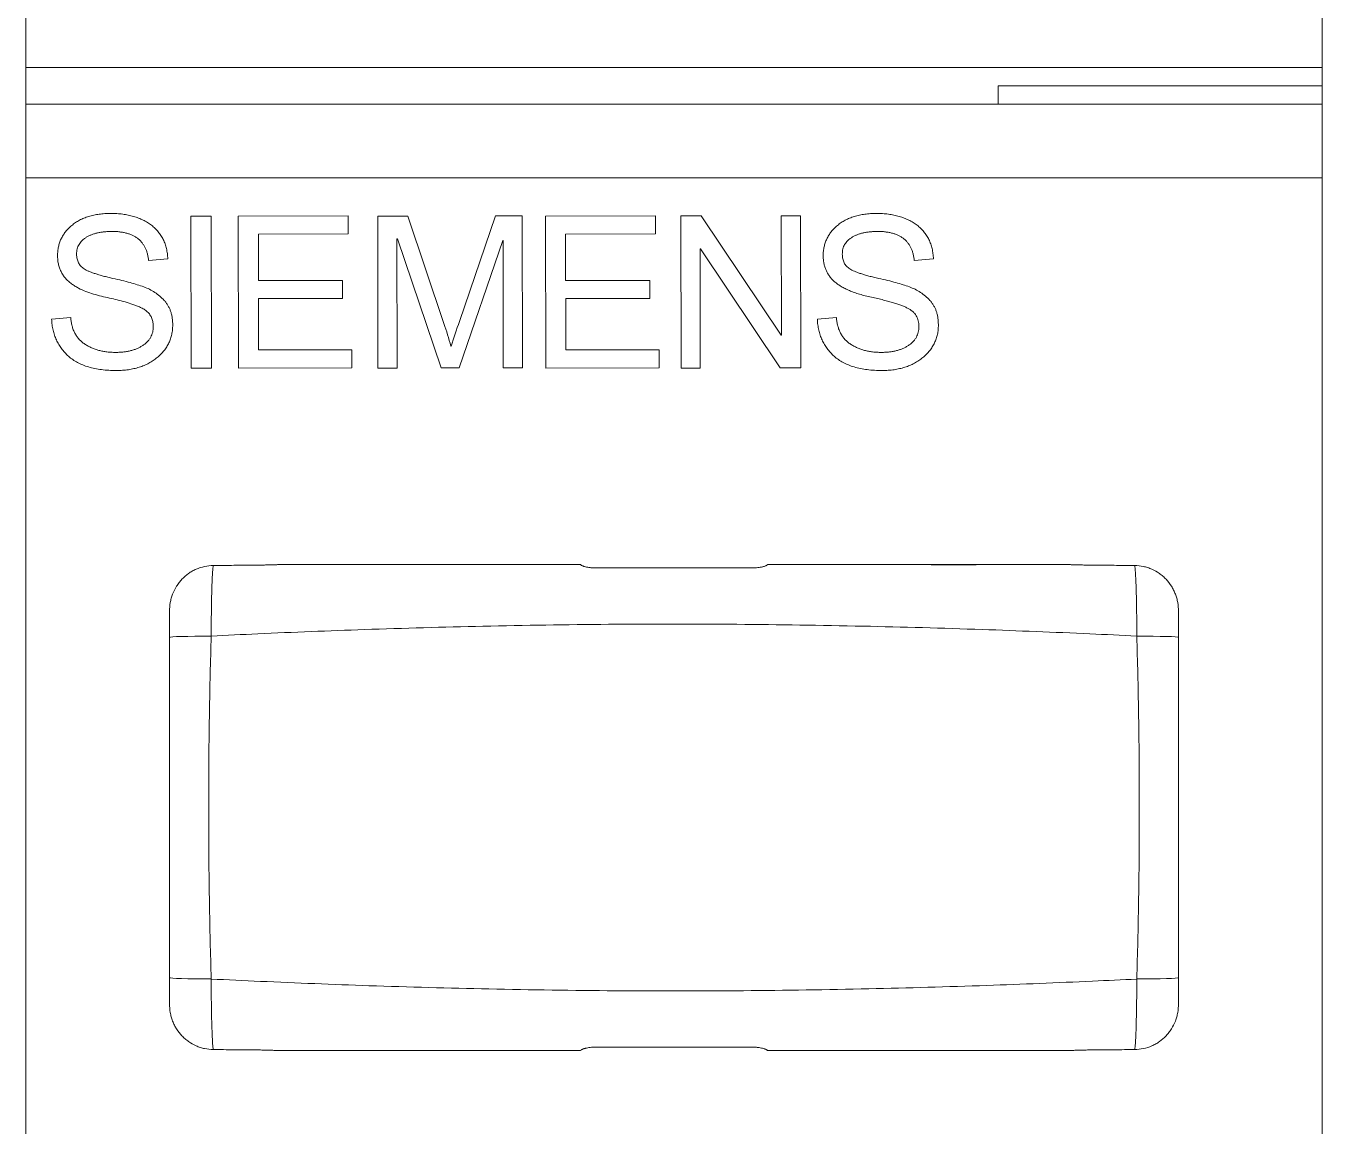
# Model space of a CAD drawing. Header units: millimetres. Extents: x 1359 to 3577, y 1336 to 3557.
# Drawn here: x 2268.15 to 2285.75, y 2776.12 to 2791.06 of the extents above; entities that cross this region are included whole.
import ezdxf

# ---------------------------------------------------------------- set-up
doc = ezdxf.new("R2010")
doc.units = ezdxf.units.MM
doc.layers.add('000-PI-Oprema', color=30, linetype='Continuous', lineweight=5)

msp = doc.modelspace()

# ---------------------------------------------------------------- linework, layer by layer
at = {"layer": '000-PI-Oprema', "color": 0, "linetype": 'ByBlock', "lineweight": 0}
for p, q in [((2268.146, 2799.844), (2268.146, 2790.494)), ((2285.746, 2799.844), (2285.746, 2790.494)), ((2268.146, 2789.994), (2268.146, 2790.494)), ((2285.746, 2790.494), (2268.146, 2790.494)), ((2285.746, 2790.494), (2285.746, 2790.244)), ((2281.346, 2790.244), (2281.346, 2789.994)), ((2285.746, 2790.244), (2281.346, 2790.244)), ((2285.746, 2790.244), (2285.746, 2789.994)), ((2268.146, 2789.994), (2268.146, 2788.994)), ((2285.746, 2789.994), (2268.146, 2789.994)), ((2285.746, 2789.994), (2285.746, 2788.994)), ((2268.146, 2788.994), (2285.746, 2788.994)), ((2268.146, 2788.994), (2268.146, 2764.827)), ((2285.746, 2788.994), (2285.746, 2765.844)), ((2270.661, 2788.475), (2270.387, 2788.474)), ((2270.387, 2788.474), (2270.391, 2786.411)), ((2270.665, 2786.412), (2270.661, 2788.475)), ((2272.522, 2788.477), (2271.029, 2788.474)), ((2271.029, 2788.474), (2271.032, 2786.411)), ((2272.522, 2788.232), (2272.522, 2788.477)), ((2273.33, 2788.475), (2272.922, 2788.474)), ((2272.922, 2788.474), (2272.926, 2786.411)), ((2273.82, 2787.016), (2273.33, 2788.475)), ((2274.52, 2788.477), (2274.031, 2787.044)), ((2274.883, 2788.478), (2274.52, 2788.477)), ((2274.887, 2786.415), (2274.883, 2788.478)), ((2276.693, 2788.477), (2275.2, 2788.474)), ((2275.2, 2788.474), (2275.203, 2786.411)), ((2276.693, 2788.232), (2276.693, 2788.477)), ((2277.316, 2788.478), (2277.04, 2788.477)), ((2277.04, 2788.477), (2277.044, 2786.411)), ((2278.399, 2786.857), (2277.316, 2788.478)), ((2278.402, 2788.48), (2278.405, 2786.857)), ((2278.662, 2788.48), (2278.402, 2788.48)), ((2278.666, 2786.414), (2278.662, 2788.48)), ((2271.302, 2788.23), (2272.522, 2788.232)), ((2271.303, 2787.6), (2271.302, 2788.23)), ((2275.473, 2788.23), (2276.693, 2788.232)), ((2275.474, 2787.6), (2275.473, 2788.23)), ((2273.182, 2788.167), (2273.19, 2788.167)), ((2273.185, 2786.412), (2273.182, 2788.167)), ((2273.19, 2788.167), (2273.784, 2786.413)), ((2274.029, 2786.414), (2274.62, 2788.141)), ((2274.62, 2788.141), (2274.625, 2788.141)), ((2274.625, 2788.141), (2274.628, 2786.414)), ((2277.3, 2788.032), (2277.305, 2788.032)), ((2277.302, 2786.412), (2277.3, 2788.032)), ((2277.305, 2788.032), (2278.386, 2786.414)), ((2269.811, 2787.872), (2270.072, 2787.893)), ((2280.208, 2787.872), (2280.469, 2787.893)), ((2272.445, 2787.602), (2271.303, 2787.6)), ((2272.445, 2787.357), (2272.445, 2787.602)), ((2276.616, 2787.602), (2275.474, 2787.6)), ((2276.616, 2787.357), (2276.616, 2787.602)), ((2271.304, 2787.355), (2272.445, 2787.357)), ((2271.305, 2786.657), (2271.304, 2787.355)), ((2275.475, 2787.355), (2276.616, 2787.357)), ((2275.476, 2786.657), (2275.475, 2787.355)), ((2268.754, 2787.097), (2268.495, 2787.074)), ((2279.151, 2787.097), (2278.892, 2787.074)), ((2278.405, 2786.857), (2278.399, 2786.857)), ((2272.573, 2786.659), (2271.305, 2786.657)), ((2272.573, 2786.414), (2272.573, 2786.659)), ((2273.921, 2786.71), (2273.916, 2786.71)), ((2276.744, 2786.659), (2275.476, 2786.657)), ((2276.744, 2786.414), (2276.744, 2786.659)), ((2270.391, 2786.411), (2270.665, 2786.412)), ((2271.032, 2786.411), (2272.573, 2786.414)), ((2272.926, 2786.411), (2273.185, 2786.412)), ((2273.784, 2786.413), (2274.029, 2786.414)), ((2274.628, 2786.414), (2274.887, 2786.415)), ((2275.203, 2786.411), (2276.744, 2786.414)), ((2277.044, 2786.411), (2277.302, 2786.412)), ((2278.386, 2786.414), (2278.666, 2786.414)), ((2275.683, 2783.737), (2275.676, 2783.744)), ((2278.215, 2783.744), (2278.209, 2783.737)), ((2270.096, 2783.108), (2270.096, 2782.755)), ((2283.796, 2782.755), (2283.796, 2783.108)), ((2270.096, 2782.755), (2270.096, 2778.133)), ((2283.796, 2778.132), (2283.796, 2782.755)), ((2270.096, 2778.133), (2270.096, 2777.78)), ((2283.796, 2777.78), (2283.796, 2778.132)), ((2275.676, 2777.144), (2275.683, 2777.151)), ((2278.209, 2777.151), (2278.215, 2777.144))]:
    msp.add_line(p, q, dxfattribs=at)
for centre, radius, start, end in [((2269.371, 2785.439), 4.72, 15.6169, 19.5066), ((2289.764, 2781.673), 16.624, 161.1532, 162.3643)]:
    msp.add_arc(centre, radius, start, end, dxfattribs=at)
for centre, major_axis, start_param, end_param in [((2270.696, 2782.755), (0.6, 0), 1.627841, 3.141593), ((2283.196, 2782.755), (-0.6, 0), 3.141592, 4.655345), ((2270.696, 2778.133), (0.6, 0), 3.141592, 4.655345), ((2283.196, 2778.133), (-0.6, 0), 1.627841, 3.141799)]:
    msp.add_ellipse(centre, major_axis=major_axis, ratio=0.027988, start_param=start_param, end_param=end_param, dxfattribs=at)
for points, knots in [([(2269.297, 2788.511), (2269.27, 2788.51), (2269.217, 2788.51), (2269.14, 2788.501), (2269.067, 2788.489), (2268.998, 2788.471), (2268.934, 2788.448), (2268.874, 2788.42), (2268.819, 2788.387), (2268.768, 2788.349), (2268.723, 2788.308), (2268.683, 2788.263), (2268.65, 2788.215), (2268.622, 2788.165), (2268.601, 2788.112), (2268.586, 2788.057), (2268.577, 2787.998), (2268.576, 2787.958), (2268.575, 2787.938)], [0, 0, 0, 0, 0.078706, 0.153734, 0.225364, 0.293764, 0.359356, 0.4227, 0.484762, 0.546164, 0.605841, 0.6633, 0.719485, 0.774383, 0.829072, 0.884659, 0.941434, 1, 1, 1, 1]), ([(2270.072, 2787.893), (2270.071, 2787.917), (2270.068, 2787.964), (2270.055, 2788.032), (2270.037, 2788.096), (2270.011, 2788.156), (2269.98, 2788.211), (2269.943, 2788.263), (2269.9, 2788.309), (2269.85, 2788.352), (2269.796, 2788.389), (2269.737, 2788.422), (2269.674, 2788.449), (2269.607, 2788.472), (2269.535, 2788.489), (2269.46, 2788.502), (2269.38, 2788.509), (2269.325, 2788.51), (2269.297, 2788.511)], [0, 0, 0, 0, 0.065098, 0.12723, 0.186551, 0.244341, 0.301071, 0.357463, 0.41476, 0.472987, 0.53257, 0.592832, 0.65461, 0.718271, 0.783917, 0.852696, 0.924615, 1, 1, 1, 1]), ([(2279.694, 2788.511), (2279.667, 2788.51), (2279.614, 2788.51), (2279.537, 2788.501), (2279.463, 2788.489), (2279.395, 2788.471), (2279.331, 2788.448), (2279.271, 2788.42), (2279.216, 2788.387), (2279.165, 2788.349), (2279.12, 2788.308), (2279.08, 2788.263), (2279.047, 2788.215), (2279.019, 2788.165), (2278.998, 2788.112), (2278.983, 2788.057), (2278.973, 2787.998), (2278.972, 2787.958), (2278.972, 2787.938)], [0, 0, 0, 0, 0.078706, 0.153734, 0.225364, 0.293764, 0.359356, 0.4227, 0.484762, 0.546164, 0.605841, 0.6633, 0.719485, 0.774383, 0.829072, 0.884659, 0.941434, 1, 1, 1, 1]), ([(2280.469, 2787.893), (2280.467, 2787.917), (2280.464, 2787.964), (2280.451, 2788.032), (2280.433, 2788.096), (2280.408, 2788.156), (2280.377, 2788.211), (2280.34, 2788.263), (2280.297, 2788.309), (2280.247, 2788.352), (2280.192, 2788.389), (2280.134, 2788.422), (2280.07, 2788.449), (2280.003, 2788.472), (2279.932, 2788.489), (2279.856, 2788.502), (2279.776, 2788.509), (2279.722, 2788.51), (2279.694, 2788.511)], [0, 0, 0, 0, 0.065098, 0.12723, 0.186551, 0.244341, 0.301071, 0.357463, 0.41476, 0.472987, 0.53257, 0.592832, 0.65461, 0.718271, 0.783917, 0.852696, 0.924615, 1, 1, 1, 1]), ([(2268.834, 2787.957), (2268.834, 2787.969), (2268.835, 2787.993), (2268.841, 2788.028), (2268.852, 2788.06), (2268.866, 2788.09), (2268.885, 2788.118), (2268.907, 2788.144), (2268.935, 2788.166), (2268.966, 2788.187), (2269, 2788.206), (2269.037, 2788.222), (2269.076, 2788.235), (2269.118, 2788.247), (2269.162, 2788.255), (2269.209, 2788.261), (2269.258, 2788.265), (2269.292, 2788.266), (2269.309, 2788.266)], [0, 0, 0, 0, 0.057918, 0.112579, 0.165776, 0.217503, 0.269992, 0.323525, 0.379474, 0.438158, 0.499621, 0.562606, 0.628069, 0.696131, 0.767137, 0.841389, 0.918496, 1, 1, 1, 1]), ([(2269.309, 2788.266), (2269.328, 2788.266), (2269.365, 2788.266), (2269.418, 2788.261), (2269.468, 2788.253), (2269.515, 2788.242), (2269.558, 2788.229), (2269.598, 2788.211), (2269.635, 2788.192), (2269.668, 2788.168), (2269.698, 2788.142), (2269.724, 2788.112), (2269.747, 2788.079), (2269.767, 2788.044), (2269.783, 2788.005), (2269.796, 2787.963), (2269.805, 2787.918), (2269.809, 2787.887), (2269.811, 2787.872)], [0, 0, 0, 0, 0.079081, 0.153767, 0.224397, 0.290672, 0.354102, 0.414253, 0.472526, 0.52882, 0.584002, 0.63875, 0.694233, 0.750698, 0.808788, 0.869652, 0.933156, 1, 1, 1, 1]), ([(2279.231, 2787.957), (2279.231, 2787.969), (2279.232, 2787.993), (2279.238, 2788.028), (2279.248, 2788.06), (2279.262, 2788.09), (2279.282, 2788.118), (2279.304, 2788.144), (2279.332, 2788.166), (2279.363, 2788.187), (2279.397, 2788.206), (2279.434, 2788.222), (2279.473, 2788.235), (2279.515, 2788.247), (2279.559, 2788.255), (2279.606, 2788.261), (2279.655, 2788.265), (2279.688, 2788.266), (2279.706, 2788.266)], [0, 0, 0, 0, 0.057918, 0.112579, 0.165776, 0.217503, 0.269992, 0.323525, 0.379474, 0.438158, 0.499621, 0.562606, 0.628069, 0.696131, 0.767137, 0.841389, 0.918496, 1, 1, 1, 1]), ([(2279.706, 2788.266), (2279.724, 2788.266), (2279.761, 2788.266), (2279.815, 2788.261), (2279.865, 2788.253), (2279.911, 2788.242), (2279.955, 2788.229), (2279.995, 2788.211), (2280.032, 2788.192), (2280.065, 2788.168), (2280.095, 2788.142), (2280.121, 2788.112), (2280.144, 2788.079), (2280.164, 2788.044), (2280.18, 2788.005), (2280.193, 2787.963), (2280.202, 2787.918), (2280.206, 2787.887), (2280.208, 2787.872)], [0, 0, 0, 0, 0.079081, 0.153767, 0.224397, 0.290672, 0.354102, 0.414253, 0.472526, 0.52882, 0.584002, 0.63875, 0.694233, 0.750698, 0.808788, 0.869652, 0.933156, 1, 1, 1, 1]), ([(2268.575, 2787.938), (2268.576, 2787.92), (2268.576, 2787.901), (2268.579, 2787.864), (2268.582, 2787.845), (2268.59, 2787.809), (2268.595, 2787.791), (2268.607, 2787.756), (2268.614, 2787.739), (2268.63, 2787.706), (2268.64, 2787.69), (2268.66, 2787.659), (2268.671, 2787.644), (2268.696, 2787.616), (2268.708, 2787.603), (2268.729, 2787.584), (2268.736, 2787.578), (2268.75, 2787.566), (2268.758, 2787.56), (2268.78, 2787.544), (2268.795, 2787.534), (2268.827, 2787.514), (2268.843, 2787.505), (2268.892, 2787.48), (2268.926, 2787.465), (2268.995, 2787.438), (2269.029, 2787.426), (2269.1, 2787.405), (2269.135, 2787.395), (2269.207, 2787.378), (2269.243, 2787.37), (2269.315, 2787.354), (2269.35, 2787.346), (2269.422, 2787.328), (2269.457, 2787.319), (2269.528, 2787.299), (2269.563, 2787.288), (2269.615, 2787.269), (2269.632, 2787.263), (2269.666, 2787.25), (2269.683, 2787.243), (2269.708, 2787.231), (2269.716, 2787.227), (2269.733, 2787.218), (2269.741, 2787.214), (2269.765, 2787.199), (2269.78, 2787.188), (2269.8, 2787.169), (2269.807, 2787.163), (2269.819, 2787.149), (2269.836, 2787.127), (2269.85, 2787.102), (2269.86, 2787.076), (2269.862, 2787.067), (2269.867, 2787.049), (2269.869, 2787.04), (2269.872, 2787.022), (2269.873, 2787.012), (2269.875, 2786.994), (2269.875, 2786.985), (2269.875, 2786.975)], [0, 0, 0, 0, 0.03125, 0.03125, 0.0625, 0.0625, 0.09375, 0.09375, 0.125, 0.125, 0.15625, 0.15625, 0.1875, 0.1875, 0.21875, 0.21875, 0.234375, 0.234375, 0.25, 0.25, 0.28125, 0.28125, 0.3125, 0.3125, 0.375, 0.375, 0.4375, 0.4375, 0.5, 0.5, 0.5625, 0.5625, 0.625, 0.625, 0.6875, 0.6875, 0.75, 0.75, 0.78125, 0.78125, 0.8125, 0.8125, 0.828125, 0.828125, 0.84375, 0.84375, 0.875, 0.875, 0.890625, 0.890625, 0.90625, 0.9375, 0.9375, 0.953125, 0.953125, 0.96875, 0.96875, 0.984375, 0.984375, 1, 1, 1, 1]), ([(2269.327, 2787.629), (2269.304, 2787.634), (2269.26, 2787.644), (2269.196, 2787.66), (2269.139, 2787.676), (2269.087, 2787.692), (2269.041, 2787.708), (2269.001, 2787.724), (2268.966, 2787.74), (2268.937, 2787.757), (2268.912, 2787.775), (2268.891, 2787.794), (2268.874, 2787.816), (2268.859, 2787.84), (2268.848, 2787.867), (2268.839, 2787.895), (2268.835, 2787.925), (2268.834, 2787.946), (2268.834, 2787.957)], [0, 0, 0, 0, 0.109749, 0.21059, 0.302888, 0.38655, 0.461453, 0.528741, 0.587183, 0.637636, 0.683726, 0.727892, 0.770913, 0.813963, 0.857234, 0.902854, 0.949732, 1, 1, 1, 1]), ([(2278.972, 2787.938), (2278.972, 2787.92), (2278.973, 2787.886), (2278.98, 2787.835), (2278.992, 2787.786), (2279.01, 2787.74), (2279.031, 2787.697), (2279.058, 2787.656), (2279.089, 2787.618), (2279.126, 2787.583), (2279.168, 2787.549), (2279.216, 2787.518), (2279.27, 2787.489), (2279.329, 2787.462), (2279.395, 2787.436), (2279.467, 2787.413), (2279.545, 2787.391), (2279.628, 2787.373), (2279.71, 2787.355), (2279.788, 2787.336), (2279.859, 2787.317), (2279.924, 2787.299), (2279.983, 2787.28), (2280.036, 2787.26), (2280.082, 2787.242), (2280.123, 2787.222), (2280.159, 2787.201), (2280.189, 2787.178), (2280.215, 2787.151), (2280.236, 2787.122), (2280.252, 2787.089), (2280.263, 2787.054), (2280.271, 2787.015), (2280.272, 2786.989), (2280.272, 2786.975)], [0, 0, 0, 0, 0.030141, 0.058882, 0.087006, 0.114399, 0.141539, 0.168744, 0.196482, 0.225092, 0.254883, 0.286981, 0.321503, 0.358549, 0.398387, 0.440934, 0.486589, 0.535372, 0.58382, 0.628833, 0.670652, 0.708842, 0.743728, 0.775278, 0.803758, 0.828797, 0.851589, 0.873044, 0.89384, 0.914074, 0.934377, 0.955131, 0.976906, 1, 1, 1, 1]), ([(2279.724, 2787.629), (2279.701, 2787.634), (2279.657, 2787.644), (2279.593, 2787.66), (2279.535, 2787.676), (2279.484, 2787.692), (2279.438, 2787.708), (2279.397, 2787.724), (2279.363, 2787.74), (2279.334, 2787.757), (2279.309, 2787.775), (2279.288, 2787.794), (2279.27, 2787.816), (2279.255, 2787.84), (2279.245, 2787.867), (2279.236, 2787.895), (2279.232, 2787.925), (2279.231, 2787.946), (2279.231, 2787.957)], [0, 0, 0, 0, 0.109749, 0.21059, 0.302888, 0.38655, 0.461453, 0.528741, 0.587183, 0.637636, 0.683726, 0.727892, 0.770913, 0.813963, 0.857234, 0.902854, 0.949732, 1, 1, 1, 1]), ([(2270.139, 2786.996), (2270.139, 2787.014), (2270.138, 2787.047), (2270.132, 2787.095), (2270.123, 2787.141), (2270.111, 2787.185), (2270.094, 2787.225), (2270.074, 2787.263), (2270.051, 2787.298), (2270.014, 2787.341), (2269.963, 2787.39), (2269.896, 2787.44), (2269.824, 2787.482), (2269.744, 2787.516), (2269.655, 2787.545), (2269.556, 2787.573), (2269.446, 2787.602), (2269.368, 2787.619), (2269.327, 2787.629)], [0, 0, 0, 0, 0.04535, 0.088351, 0.129316, 0.169191, 0.207705, 0.245282, 0.282473, 0.319877, 0.394395, 0.468074, 0.541687, 0.616616, 0.697814, 0.788395, 0.889274, 1, 1, 1, 1]), ([(2280.536, 2786.996), (2280.535, 2787.014), (2280.534, 2787.047), (2280.529, 2787.095), (2280.52, 2787.141), (2280.507, 2787.185), (2280.491, 2787.225), (2280.471, 2787.263), (2280.447, 2787.298), (2280.411, 2787.341), (2280.36, 2787.39), (2280.293, 2787.44), (2280.22, 2787.482), (2280.14, 2787.516), (2280.052, 2787.545), (2279.953, 2787.573), (2279.843, 2787.602), (2279.765, 2787.619), (2279.724, 2787.629)], [0, 0, 0, 0, 0.04535, 0.088351, 0.129316, 0.169191, 0.207705, 0.245282, 0.282473, 0.319877, 0.394395, 0.468074, 0.541687, 0.616616, 0.697814, 0.788395, 0.889274, 1, 1, 1, 1]), ([(2268.495, 2787.074), (2268.497, 2787.049), (2268.5, 2787), (2268.513, 2786.927), (2268.532, 2786.858), (2268.558, 2786.794), (2268.59, 2786.732), (2268.628, 2786.674), (2268.673, 2786.62), (2268.724, 2786.569), (2268.782, 2786.524), (2268.847, 2786.484), (2268.918, 2786.451), (2268.997, 2786.424), (2269.082, 2786.403), (2269.174, 2786.388), (2269.272, 2786.379), (2269.34, 2786.378), (2269.376, 2786.378)], [0, 0, 0, 0, 0.059975, 0.117928, 0.174148, 0.229249, 0.283869, 0.338612, 0.393932, 0.450646, 0.50869, 0.568241, 0.630254, 0.695599, 0.765004, 0.838259, 0.916462, 1, 1, 1, 1]), ([(2269.364, 2786.624), (2269.344, 2786.624), (2269.304, 2786.625), (2269.247, 2786.63), (2269.191, 2786.639), (2269.137, 2786.651), (2269.086, 2786.667), (2269.037, 2786.686), (2268.99, 2786.709), (2268.945, 2786.735), (2268.904, 2786.766), (2268.868, 2786.8), (2268.836, 2786.84), (2268.81, 2786.883), (2268.788, 2786.931), (2268.771, 2786.983), (2268.76, 2787.039), (2268.756, 2787.077), (2268.754, 2787.097)], [0, 0, 0, 0, 0.069543, 0.136938, 0.201939, 0.265297, 0.327445, 0.388313, 0.448549, 0.508492, 0.567484, 0.625531, 0.683207, 0.741906, 0.801956, 0.864395, 0.930481, 1, 1, 1, 1]), ([(2269.875, 2786.975), (2269.875, 2786.962), (2269.874, 2786.936), (2269.868, 2786.899), (2269.856, 2786.863), (2269.841, 2786.83), (2269.821, 2786.798), (2269.796, 2786.769), (2269.768, 2786.742), (2269.734, 2786.718), (2269.698, 2786.696), (2269.658, 2786.677), (2269.616, 2786.66), (2269.571, 2786.647), (2269.523, 2786.637), (2269.472, 2786.629), (2269.419, 2786.625), (2269.383, 2786.624), (2269.364, 2786.624)], [0, 0, 0, 0, 0.056574, 0.111513, 0.164542, 0.217515, 0.270202, 0.324376, 0.381348, 0.440607, 0.502347, 0.565784, 0.630854, 0.698552, 0.768695, 0.842217, 0.919429, 1, 1, 1, 1]), ([(2269.376, 2786.378), (2269.403, 2786.378), (2269.457, 2786.379), (2269.537, 2786.388), (2269.612, 2786.402), (2269.684, 2786.421), (2269.751, 2786.446), (2269.815, 2786.476), (2269.874, 2786.512), (2269.928, 2786.553), (2269.978, 2786.599), (2270.021, 2786.647), (2270.058, 2786.698), (2270.088, 2786.752), (2270.11, 2786.81), (2270.127, 2786.869), (2270.137, 2786.932), (2270.138, 2786.975), (2270.139, 2786.996)], [0, 0, 0, 0, 0.075556, 0.148048, 0.217555, 0.284746, 0.349941, 0.413416, 0.476084, 0.538692, 0.599924, 0.658787, 0.715644, 0.771516, 0.82718, 0.883523, 0.940729, 1, 1, 1, 1]), ([(2278.892, 2787.074), (2278.893, 2787.049), (2278.897, 2787), (2278.91, 2786.927), (2278.929, 2786.858), (2278.955, 2786.794), (2278.986, 2786.732), (2279.025, 2786.674), (2279.07, 2786.62), (2279.121, 2786.569), (2279.179, 2786.524), (2279.243, 2786.484), (2279.315, 2786.451), (2279.393, 2786.424), (2279.478, 2786.403), (2279.57, 2786.388), (2279.669, 2786.379), (2279.737, 2786.378), (2279.772, 2786.378)], [0, 0, 0, 0, 0.059975, 0.117928, 0.174148, 0.229249, 0.283869, 0.338612, 0.393932, 0.450646, 0.50869, 0.568241, 0.630254, 0.695599, 0.765004, 0.838259, 0.916462, 1, 1, 1, 1]), ([(2279.761, 2786.624), (2279.741, 2786.624), (2279.701, 2786.625), (2279.643, 2786.63), (2279.587, 2786.639), (2279.534, 2786.651), (2279.483, 2786.667), (2279.434, 2786.686), (2279.387, 2786.709), (2279.342, 2786.735), (2279.301, 2786.766), (2279.265, 2786.8), (2279.233, 2786.84), (2279.207, 2786.883), (2279.185, 2786.931), (2279.168, 2786.983), (2279.157, 2787.039), (2279.153, 2787.077), (2279.151, 2787.097)], [0, 0, 0, 0, 0.069543, 0.136938, 0.201939, 0.265297, 0.327445, 0.388313, 0.448549, 0.508492, 0.567484, 0.625531, 0.683207, 0.741906, 0.801956, 0.864395, 0.930481, 1, 1, 1, 1]), ([(2280.272, 2786.975), (2280.272, 2786.962), (2280.271, 2786.936), (2280.264, 2786.899), (2280.253, 2786.863), (2280.237, 2786.83), (2280.218, 2786.798), (2280.193, 2786.769), (2280.164, 2786.742), (2280.131, 2786.718), (2280.095, 2786.696), (2280.055, 2786.677), (2280.012, 2786.66), (2279.967, 2786.647), (2279.92, 2786.637), (2279.869, 2786.629), (2279.816, 2786.625), (2279.779, 2786.624), (2279.761, 2786.624)], [0, 0, 0, 0, 0.056574, 0.111513, 0.164542, 0.217515, 0.270202, 0.324376, 0.381348, 0.440607, 0.502347, 0.565784, 0.630854, 0.698552, 0.768695, 0.842217, 0.919429, 1, 1, 1, 1]), ([(2279.772, 2786.378), (2279.8, 2786.378), (2279.854, 2786.379), (2279.934, 2786.388), (2280.009, 2786.402), (2280.08, 2786.421), (2280.148, 2786.446), (2280.211, 2786.476), (2280.27, 2786.512), (2280.325, 2786.553), (2280.375, 2786.599), (2280.418, 2786.647), (2280.454, 2786.698), (2280.484, 2786.752), (2280.507, 2786.81), (2280.524, 2786.869), (2280.534, 2786.932), (2280.535, 2786.975), (2280.536, 2786.996)], [0, 0, 0, 0, 0.075556, 0.148048, 0.217555, 0.284746, 0.349941, 0.413416, 0.476084, 0.538692, 0.599924, 0.658787, 0.715644, 0.771516, 0.82718, 0.883523, 0.940729, 1, 1, 1, 1]), ([(2270.096, 2783.108), (2270.096, 2783.148), (2270.099, 2783.188), (2270.109, 2783.247), (2270.114, 2783.266), (2270.124, 2783.305), (2270.131, 2783.324), (2270.152, 2783.38), (2270.169, 2783.415), (2270.201, 2783.465), (2270.212, 2783.482), (2270.231, 2783.506), (2270.237, 2783.513), (2270.25, 2783.529), (2270.257, 2783.536), (2270.291, 2783.572), (2270.321, 2783.598), (2270.369, 2783.633), (2270.386, 2783.643), (2270.421, 2783.663), (2270.439, 2783.672), (2270.494, 2783.696), (2270.531, 2783.708), (2270.61, 2783.725), (2270.65, 2783.73), (2270.69, 2783.73)], [0, 0, 0, 0, 0.125, 0.125, 0.1875, 0.1875, 0.25, 0.25, 0.375, 0.375, 0.4375, 0.4375, 0.46875, 0.46875, 0.5, 0.5, 0.625, 0.625, 0.6875, 0.6875, 0.75, 0.75, 0.875, 0.875, 1, 1, 1, 1]), ([(2270.69, 2783.73), (2270.689, 2783.726), (2270.688, 2783.717), (2270.685, 2783.699), (2270.683, 2783.677), (2270.681, 2783.652), (2270.679, 2783.625), (2270.677, 2783.596), (2270.676, 2783.566), (2270.675, 2783.537), (2270.673, 2783.507), (2270.672, 2783.479), (2270.671, 2783.451), (2270.67, 2783.425), (2270.669, 2783.373), (2270.667, 2783.288), (2270.664, 2783.164), (2270.663, 2783.035), (2270.662, 2782.904), (2270.661, 2782.816), (2270.661, 2782.773)], [0, 0, 0, 0, 0.051364, 0.101202, 0.149282, 0.195395, 0.239359, 0.28102, 0.320248, 0.356941, 0.391019, 0.422423, 0.451109, 0.477051, 0.500234, 0.604462, 0.707471, 0.808278, 0.90602, 1, 1, 1, 1]), ([(2271.697, 2783.744), (2271.695, 2783.744), (2271.679, 2783.744), (2271.65, 2783.743), (2271.609, 2783.743), (2271.564, 2783.742), (2271.515, 2783.74), (2271.461, 2783.739), (2271.401, 2783.737), (2271.332, 2783.736), (2271.281, 2783.735), (2271.254, 2783.735)], [0, 0, 0, 0, 0.024606, 0.146533, 0.26846, 0.390388, 0.512315, 0.634243, 0.75617, 0.878098, 1, 1, 1, 1]), ([(2275.676, 2783.744), (2275.531, 2783.744), (2275.325, 2783.744), (2275.059, 2783.744), (2274.878, 2783.744), (2274.696, 2783.743), (2274.514, 2783.743), (2274.329, 2783.743), (2274.126, 2783.743), (2273.905, 2783.743), (2273.664, 2783.743), (2273.416, 2783.743), (2273.162, 2783.744), (2272.902, 2783.744), (2272.636, 2783.744), (2272.366, 2783.744), (2272.13, 2783.744), (2271.984, 2783.744), (2271.931, 2783.744)], [0, 0, 0, 0, 0.116084, 0.164601, 0.213049, 0.261429, 0.309777, 0.359028, 0.409583, 0.471971, 0.536238, 0.602384, 0.670407, 0.740308, 0.810787, 0.883074, 0.957167, 1, 1, 1, 1]), ([(2272.001, 2783.744), (2272.324, 2783.744), (2273.076, 2783.744), (2274.319, 2783.744), (2275.219, 2783.744), (2275.674, 2783.744)], [0, 0, 0, 0, 0.280038, 0.640019, 1, 1, 1, 1]), ([(2275.882, 2783.697), (2275.869, 2783.697), (2275.857, 2783.698), (2275.838, 2783.699), (2275.832, 2783.699), (2275.82, 2783.7), (2275.814, 2783.701), (2275.797, 2783.703), (2275.785, 2783.704), (2275.764, 2783.708), (2275.754, 2783.71), (2275.736, 2783.715), (2275.728, 2783.717), (2275.717, 2783.72), (2275.714, 2783.721), (2275.707, 2783.724), (2275.704, 2783.725), (2275.696, 2783.728), (2275.692, 2783.73), (2275.686, 2783.734), (2275.683, 2783.735), (2275.683, 2783.737)], [0, 0, 0, 0, 0.125, 0.125, 0.1875, 0.1875, 0.25, 0.25, 0.375, 0.375, 0.5, 0.5, 0.625, 0.625, 0.6875, 0.6875, 0.75, 0.75, 0.875, 0.875, 1, 1, 1, 1]), ([(2278.209, 2783.737), (2278.208, 2783.735), (2278.206, 2783.734), (2278.201, 2783.731), (2278.199, 2783.73), (2278.195, 2783.728), (2278.192, 2783.727), (2278.184, 2783.724), (2278.178, 2783.721), (2278.167, 2783.718), (2278.163, 2783.717), (2278.155, 2783.715), (2278.15, 2783.713), (2278.137, 2783.71), (2278.127, 2783.708), (2278.106, 2783.704), (2278.095, 2783.703), (2278.071, 2783.7), (2278.059, 2783.699), (2278.041, 2783.698), (2278.034, 2783.698), (2278.022, 2783.697), (2278.015, 2783.697), (2278.009, 2783.697)], [0, 0, 0, 0, 0.125, 0.125, 0.1875, 0.1875, 0.25, 0.25, 0.375, 0.375, 0.4375, 0.4375, 0.5, 0.5, 0.625, 0.625, 0.75, 0.75, 0.875, 0.875, 0.9375, 0.9375, 1, 1, 1, 1]), ([(2282.016, 2783.744), (2281.977, 2783.744), (2281.879, 2783.744), (2281.724, 2783.744), (2281.553, 2783.743), (2281.39, 2783.743), (2281.234, 2783.742), (2281.086, 2783.742), (2280.948, 2783.741), (2280.821, 2783.741), (2280.704, 2783.741), (2280.594, 2783.741), (2280.488, 2783.741), (2280.385, 2783.742), (2280.241, 2783.742), (2280.054, 2783.742), (2279.822, 2783.743), (2279.584, 2783.743), (2279.339, 2783.743), (2279.089, 2783.743), (2278.832, 2783.744), (2278.569, 2783.744), (2278.363, 2783.744), (2278.244, 2783.744), (2278.215, 2783.744)], [0, 0, 0, 0, 0.031053, 0.07808, 0.123133, 0.166212, 0.207316, 0.246448, 0.283608, 0.315944, 0.346632, 0.375677, 0.403086, 0.429892, 0.457049, 0.516422, 0.577406, 0.640002, 0.704208, 0.770027, 0.837458, 0.906501, 0.977158, 1, 1, 1, 1]), ([(2278.217, 2783.744), (2278.673, 2783.744), (2279.573, 2783.744), (2280.816, 2783.744), (2281.567, 2783.744), (2281.89, 2783.744)], [0, 0, 0, 0, 0.360008, 0.720017, 1, 1, 1, 1]), ([(2282.637, 2783.735), (2282.61, 2783.735), (2282.559, 2783.736), (2282.491, 2783.737), (2282.431, 2783.739), (2282.377, 2783.74), (2282.328, 2783.742), (2282.283, 2783.743), (2282.242, 2783.743), (2282.212, 2783.744), (2282.197, 2783.744), (2282.194, 2783.744)], [0, 0, 0, 0, 0.121805, 0.243632, 0.365458, 0.487285, 0.609111, 0.730937, 0.852764, 0.97459, 1, 1, 1, 1]), ([(2283.201, 2783.73), (2283.241, 2783.73), (2283.281, 2783.725), (2283.339, 2783.713), (2283.358, 2783.708), (2283.387, 2783.698), (2283.396, 2783.695), (2283.415, 2783.688), (2283.424, 2783.684), (2283.47, 2783.664), (2283.504, 2783.645), (2283.545, 2783.616), (2283.553, 2783.61), (2283.569, 2783.598), (2283.577, 2783.591), (2283.599, 2783.572), (2283.614, 2783.558), (2283.655, 2783.515), (2283.679, 2783.483), (2283.711, 2783.432), (2283.721, 2783.415), (2283.738, 2783.379), (2283.754, 2783.343), (2283.767, 2783.305), (2283.777, 2783.267), (2283.782, 2783.247), (2283.792, 2783.188), (2283.796, 2783.148), (2283.796, 2783.108)], [0, 0, 0, 0, 0.125, 0.125, 0.1875, 0.1875, 0.21875, 0.21875, 0.25, 0.25, 0.375, 0.375, 0.40625, 0.40625, 0.4375, 0.4375, 0.5, 0.5, 0.625, 0.625, 0.6875, 0.6875, 0.75, 0.8125, 0.8125, 0.875, 0.875, 1, 1, 1, 1]), ([(2283.23, 2782.773), (2283.23, 2782.796), (2283.23, 2782.844), (2283.229, 2782.917), (2283.229, 2782.989), (2283.228, 2783.062), (2283.227, 2783.134), (2283.226, 2783.205), (2283.225, 2783.273), (2283.223, 2783.339), (2283.221, 2783.4), (2283.22, 2783.46), (2283.217, 2783.521), (2283.214, 2783.585), (2283.211, 2783.646), (2283.206, 2783.7), (2283.203, 2783.72), (2283.201, 2783.73)], [0, 0, 0, 0, 0.051729, 0.104704, 0.158825, 0.213975, 0.270022, 0.326817, 0.384199, 0.441995, 0.500027, 0.55372, 0.620256, 0.699231, 0.789833, 0.890728, 1, 1, 1, 1]), ([(2270.661, 2782.773), (2270.872, 2782.783), (2271.566, 2782.816), (2272.795, 2782.865), (2274.383, 2782.911), (2276.069, 2782.936), (2277.789, 2782.936), (2279.48, 2782.911), (2281.078, 2782.866), (2282.318, 2782.816), (2283.018, 2782.783), (2283.23, 2782.773)], [0, 0, 0, 0, 0.050337, 0.165458, 0.293489, 0.429345, 0.567942, 0.704198, 0.833029, 0.949348, 1, 1, 1, 1]), ([(2270.661, 2782.773), (2270.657, 2782.6), (2270.647, 2782.256), (2270.637, 2781.738), (2270.63, 2781.221), (2270.627, 2780.703), (2270.627, 2780.185), (2270.63, 2779.667), (2270.637, 2779.15), (2270.647, 2778.632), (2270.657, 2778.288), (2270.661, 2778.115)], [0, 0, 0, 0, 0.111078, 0.222181, 0.333302, 0.444433, 0.555567, 0.666697, 0.777818, 0.888922, 1, 1, 1, 1]), ([(2283.23, 2778.115), (2283.234, 2778.288), (2283.244, 2778.632), (2283.254, 2779.15), (2283.261, 2779.667), (2283.264, 2780.185), (2283.264, 2780.703), (2283.261, 2781.221), (2283.254, 2781.738), (2283.244, 2782.256), (2283.234, 2782.6), (2283.23, 2782.773)], [0, 0, 0, 0, 0.111078, 0.222181, 0.333302, 0.444433, 0.555567, 0.666697, 0.777818, 0.888922, 1, 1, 1, 1]), ([(2283.23, 2778.115), (2283.029, 2778.105), (2282.351, 2778.073), (2281.138, 2778.024), (2279.558, 2777.978), (2277.876, 2777.953), (2276.156, 2777.952), (2274.461, 2777.976), (2272.855, 2778.02), (2271.598, 2778.071), (2270.884, 2778.104), (2270.661, 2778.115)], [0, 0, 0, 0, 0.047814, 0.162003, 0.289413, 0.424956, 0.563551, 0.700115, 0.829566, 0.946818, 1, 1, 1, 1]), ([(2270.661, 2778.115), (2270.661, 2778.092), (2270.661, 2778.044), (2270.662, 2777.971), (2270.662, 2777.899), (2270.663, 2777.826), (2270.664, 2777.754), (2270.665, 2777.683), (2270.666, 2777.614), (2270.668, 2777.549), (2270.67, 2777.488), (2270.672, 2777.428), (2270.674, 2777.367), (2270.677, 2777.303), (2270.68, 2777.241), (2270.685, 2777.188), (2270.688, 2777.168), (2270.69, 2777.158)], [0, 0, 0, 0, 0.051729, 0.104704, 0.158826, 0.213976, 0.270023, 0.326818, 0.384199, 0.441996, 0.500027, 0.55372, 0.620256, 0.699231, 0.789833, 0.890728, 1, 1, 1, 1]), ([(2283.201, 2777.158), (2283.202, 2777.162), (2283.204, 2777.171), (2283.206, 2777.189), (2283.208, 2777.211), (2283.21, 2777.236), (2283.212, 2777.263), (2283.214, 2777.292), (2283.215, 2777.321), (2283.217, 2777.351), (2283.218, 2777.381), (2283.219, 2777.409), (2283.22, 2777.437), (2283.221, 2777.462), (2283.222, 2777.515), (2283.224, 2777.599), (2283.227, 2777.724), (2283.228, 2777.853), (2283.229, 2777.984), (2283.23, 2778.072), (2283.23, 2778.115)], [0, 0, 0, 0, 0.051364, 0.101202, 0.149282, 0.195395, 0.239359, 0.28102, 0.320248, 0.356941, 0.391019, 0.422422, 0.451109, 0.477051, 0.500234, 0.604462, 0.707472, 0.808278, 0.906021, 1, 1, 1, 1]), ([(2270.69, 2777.158), (2270.65, 2777.158), (2270.61, 2777.163), (2270.552, 2777.175), (2270.533, 2777.18), (2270.504, 2777.189), (2270.495, 2777.193), (2270.476, 2777.2), (2270.467, 2777.204), (2270.421, 2777.224), (2270.387, 2777.243), (2270.346, 2777.272), (2270.338, 2777.278), (2270.322, 2777.29), (2270.314, 2777.296), (2270.292, 2777.316), (2270.277, 2777.33), (2270.237, 2777.373), (2270.212, 2777.404), (2270.18, 2777.455), (2270.171, 2777.473), (2270.153, 2777.509), (2270.137, 2777.545), (2270.125, 2777.583), (2270.114, 2777.621), (2270.109, 2777.641), (2270.099, 2777.7), (2270.096, 2777.74), (2270.096, 2777.78)], [0, 0, 0, 0, 0.125, 0.125, 0.1875, 0.1875, 0.21875, 0.21875, 0.25, 0.25, 0.375, 0.375, 0.40625, 0.40625, 0.4375, 0.4375, 0.5, 0.5, 0.625, 0.625, 0.6875, 0.6875, 0.75, 0.8125, 0.8125, 0.875, 0.875, 1, 1, 1, 1]), ([(2283.796, 2777.78), (2283.796, 2777.74), (2283.792, 2777.7), (2283.782, 2777.641), (2283.777, 2777.622), (2283.767, 2777.583), (2283.761, 2777.564), (2283.739, 2777.508), (2283.722, 2777.473), (2283.69, 2777.422), (2283.679, 2777.406), (2283.66, 2777.382), (2283.654, 2777.374), (2283.641, 2777.359), (2283.634, 2777.352), (2283.6, 2777.316), (2283.57, 2777.29), (2283.522, 2777.255), (2283.505, 2777.244), (2283.47, 2777.225), (2283.452, 2777.216), (2283.398, 2777.192), (2283.36, 2777.18), (2283.281, 2777.163), (2283.241, 2777.158), (2283.201, 2777.158)], [0, 0, 0, 0, 0.125, 0.125, 0.1875, 0.1875, 0.25, 0.25, 0.375, 0.375, 0.4375, 0.4375, 0.46875, 0.46875, 0.5, 0.5, 0.625, 0.625, 0.6875, 0.6875, 0.75, 0.75, 0.875, 0.875, 1, 1, 1, 1]), ([(2271.254, 2777.153), (2271.281, 2777.153), (2271.332, 2777.152), (2271.4, 2777.151), (2271.46, 2777.149), (2271.514, 2777.147), (2271.563, 2777.146), (2271.608, 2777.145), (2271.65, 2777.144), (2271.679, 2777.144), (2271.694, 2777.144), (2271.697, 2777.144)], [0, 0, 0, 0, 0.121806, 0.243633, 0.36546, 0.487287, 0.609114, 0.730941, 0.852768, 0.974595, 1, 1, 1, 1]), ([(2271.875, 2777.144), (2271.914, 2777.144), (2272.012, 2777.144), (2272.168, 2777.144), (2272.338, 2777.145), (2272.501, 2777.145), (2272.657, 2777.146), (2272.805, 2777.146), (2272.943, 2777.146), (2273.07, 2777.147), (2273.187, 2777.147), (2273.297, 2777.147), (2273.403, 2777.146), (2273.506, 2777.146), (2273.65, 2777.146), (2273.837, 2777.146), (2274.069, 2777.145), (2274.308, 2777.145), (2274.552, 2777.145), (2274.802, 2777.144), (2275.059, 2777.144), (2275.322, 2777.144), (2275.528, 2777.144), (2275.647, 2777.144), (2275.676, 2777.144)], [0, 0, 0, 0, 0.031053, 0.07808, 0.123133, 0.166212, 0.207317, 0.246448, 0.283609, 0.315945, 0.346633, 0.375678, 0.403087, 0.429893, 0.457049, 0.516423, 0.577407, 0.640002, 0.704209, 0.770027, 0.837458, 0.906502, 0.977159, 1, 1, 1, 1]), ([(2272.001, 2777.144), (2272.323, 2777.144), (2273.073, 2777.144), (2274.314, 2777.144), (2275.217, 2777.144), (2275.674, 2777.144)], [0, 0, 0, 0, 0.27981, 0.639905, 1, 1, 1, 1]), ([(2275.683, 2777.151), (2275.683, 2777.152), (2275.685, 2777.154), (2275.69, 2777.157), (2275.692, 2777.158), (2275.696, 2777.16), (2275.699, 2777.161), (2275.707, 2777.164), (2275.713, 2777.167), (2275.724, 2777.17), (2275.728, 2777.171), (2275.736, 2777.173), (2275.741, 2777.174), (2275.754, 2777.178), (2275.764, 2777.18), (2275.785, 2777.183), (2275.796, 2777.185), (2275.82, 2777.188), (2275.832, 2777.189), (2275.85, 2777.19), (2275.857, 2777.19), (2275.869, 2777.191), (2275.876, 2777.191), (2275.882, 2777.191)], [0, 0, 0, 0, 0.125, 0.125, 0.1875, 0.1875, 0.25, 0.25, 0.375, 0.375, 0.4375, 0.4375, 0.5, 0.5, 0.625, 0.625, 0.75, 0.75, 0.875, 0.875, 0.9375, 0.9375, 1, 1, 1, 1]), ([(2278.009, 2777.191), (2278.022, 2777.191), (2278.034, 2777.19), (2278.053, 2777.189), (2278.059, 2777.189), (2278.071, 2777.188), (2278.077, 2777.187), (2278.095, 2777.185), (2278.106, 2777.183), (2278.127, 2777.18), (2278.137, 2777.178), (2278.155, 2777.173), (2278.163, 2777.171), (2278.174, 2777.168), (2278.178, 2777.167), (2278.184, 2777.164), (2278.187, 2777.163), (2278.195, 2777.16), (2278.199, 2777.158), (2278.206, 2777.154), (2278.208, 2777.152), (2278.209, 2777.151)], [0, 0, 0, 0, 0.125, 0.125, 0.1875, 0.1875, 0.25, 0.25, 0.375, 0.375, 0.5, 0.5, 0.625, 0.625, 0.6875, 0.6875, 0.75, 0.75, 0.875, 0.875, 1, 1, 1, 1]), ([(2278.215, 2777.144), (2278.36, 2777.144), (2278.566, 2777.144), (2278.832, 2777.144), (2279.014, 2777.144), (2279.195, 2777.144), (2279.377, 2777.145), (2279.562, 2777.145), (2279.765, 2777.145), (2279.986, 2777.145), (2280.227, 2777.145), (2280.475, 2777.144), (2280.729, 2777.144), (2280.99, 2777.144), (2281.255, 2777.144), (2281.525, 2777.144), (2281.761, 2777.144), (2281.907, 2777.144), (2281.96, 2777.144)], [0, 0, 0, 0, 0.116085, 0.164601, 0.21305, 0.261429, 0.309778, 0.359028, 0.409584, 0.471972, 0.536239, 0.602384, 0.670408, 0.740309, 0.810788, 0.883074, 0.957167, 1, 1, 1, 1]), ([(2278.217, 2777.144), (2278.672, 2777.144), (2279.571, 2777.144), (2280.813, 2777.144), (2281.566, 2777.144), (2281.89, 2777.144)], [0, 0, 0, 0, 0.359922, 0.719843, 1, 1, 1, 1]), ([(2282.194, 2777.144), (2282.197, 2777.144), (2282.212, 2777.144), (2282.241, 2777.144), (2282.282, 2777.145), (2282.327, 2777.146), (2282.376, 2777.147), (2282.43, 2777.149), (2282.491, 2777.151), (2282.559, 2777.152), (2282.61, 2777.153), (2282.637, 2777.153)], [0, 0, 0, 0, 0.024609, 0.146536, 0.268463, 0.39039, 0.512317, 0.634244, 0.756171, 0.878098, 1, 1, 1, 1])]:
    msp.add_open_spline(points, degree=3, knots=knots, dxfattribs=at)
for points in [[(2271.254, 2783.735), (2271.159, 2783.734), (2270.97, 2783.733), (2270.783, 2783.731), (2270.69, 2783.73)], [(2271.697, 2783.744), (2271.775, 2783.744), (2271.853, 2783.744), (2271.931, 2783.744)], [(2278.009, 2783.697), (2277.773, 2783.698), (2277.301, 2783.699), (2276.592, 2783.699), (2276.119, 2783.698), (2275.882, 2783.697)], [(2282.016, 2783.744), (2282.075, 2783.744), (2282.135, 2783.744), (2282.194, 2783.744)], [(2283.201, 2783.73), (2283.108, 2783.731), (2282.921, 2783.733), (2282.732, 2783.734), (2282.637, 2783.735)], [(2270.69, 2777.158), (2270.783, 2777.157), (2270.97, 2777.155), (2271.159, 2777.154), (2271.254, 2777.153)], [(2271.875, 2777.144), (2271.816, 2777.144), (2271.756, 2777.144), (2271.697, 2777.144)], [(2275.882, 2777.191), (2276.118, 2777.19), (2276.591, 2777.189), (2277.3, 2777.189), (2277.773, 2777.19), (2278.009, 2777.191)], [(2282.194, 2777.144), (2282.116, 2777.144), (2282.038, 2777.144), (2281.96, 2777.144)], [(2282.637, 2777.153), (2282.732, 2777.154), (2282.921, 2777.155), (2283.108, 2777.157), (2283.201, 2777.158)]]:
    msp.add_open_spline(points, degree=3, dxfattribs=at)

doc.saveas('drawing.dxf')
